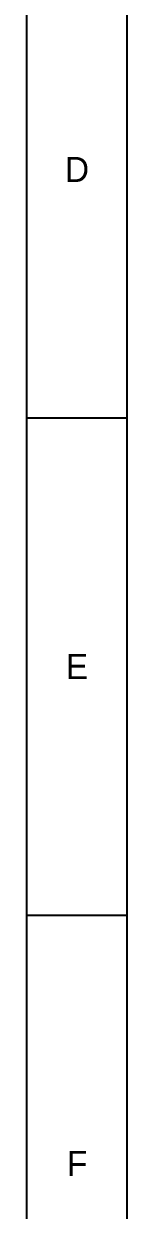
# Model space of a CAD drawing. Extents: x 0 to 1682, y 0 to 1188.
# Drawn here: x 1662 to 1682, y 634.2 to 870.5 of the extents above; entities that cross this region are included whole.
import ezdxf
from ezdxf.enums import TextEntityAlignment as Align

# ---------------------------------------------------------------- set-up
doc = ezdxf.new("R2010")
doc.units = 0
for name, color, linetype in [('FINA', 7, 'CONTINUOUS'), ('NORMA', 7, 'CONTINUOUS'), ('TEXTO', 7, 'CONTINUOUS')]:
    doc.layers.add(name, color=color, linetype=linetype)

msp = doc.modelspace()

# ---------------------------------------------------------------- linework, layer by layer
at = {"layer": 'FINA'}
for p, q in [((1682, 0), (1682, 1188)), ((1662, 792), (1682, 792)), ((1662, 693), (1682, 693))]:
    msp.add_line(p, q, dxfattribs=at)
at = {"layer": 'NORMA'}
msp.add_line((1662, 20), (1662, 1168), dxfattribs=at)

# ---------------------------------------------------------------- texts
at = {"layer": 'TEXTO'}
for s, p in [('D', (1672, 841.5)), ('E', (1672, 742.5)), ('F', (1672, 643.5))]:
    msp.add_text(s, height=5, dxfattribs=at).set_placement(p, align=Align.MIDDLE_CENTER)

doc.saveas('drawing.dxf')
